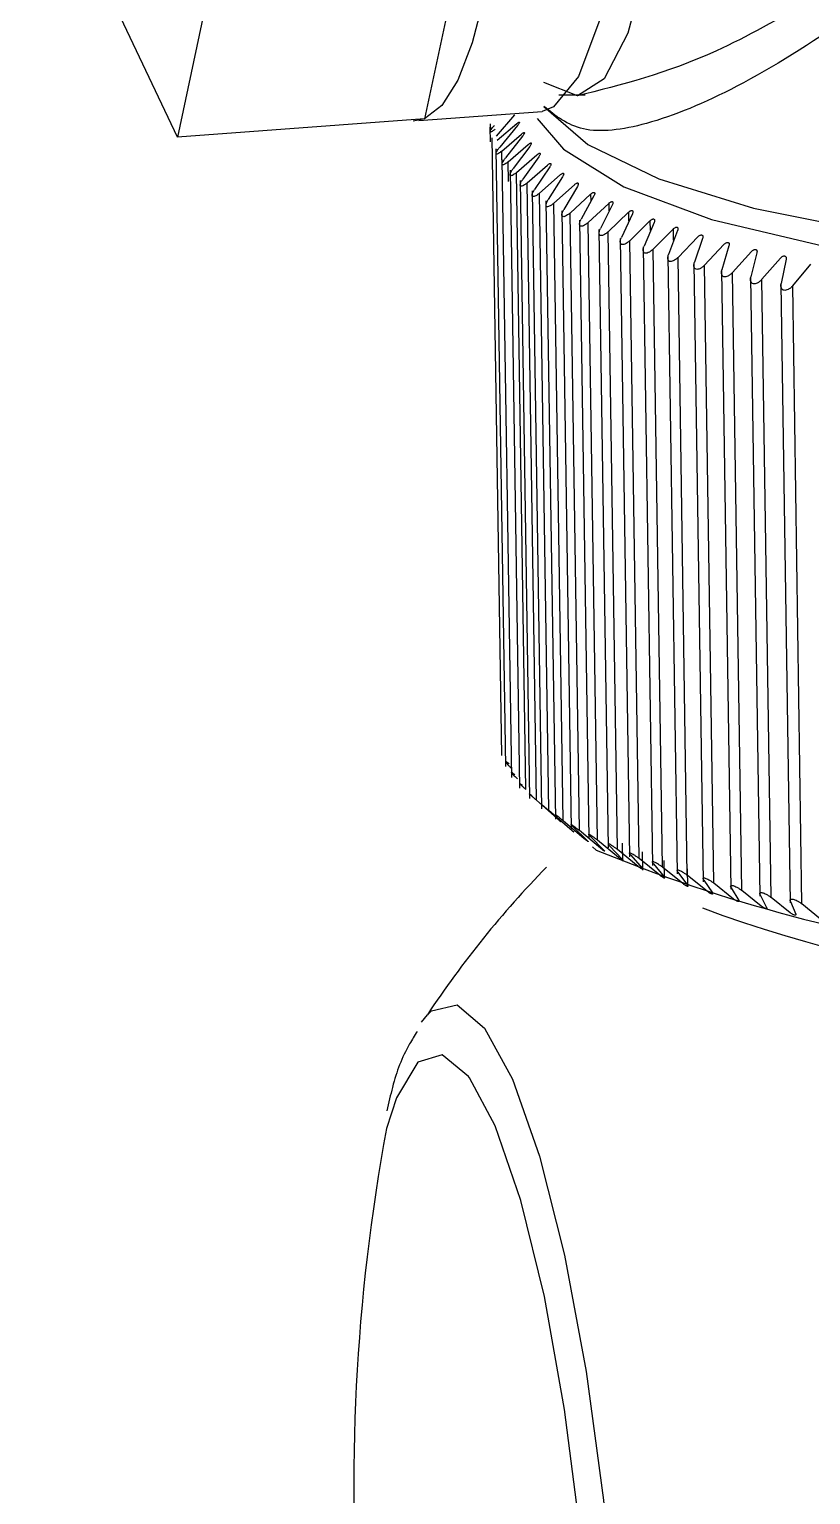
# Model space of a CAD drawing. Header units: millimetres. Extents: x 0 to 279, y 0 to 216.
# Drawn here: x 53.755 to 55.889, y 138.296 to 142.298 of the extents above; entities that cross this region are included whole.
import ezdxf

# ---------------------------------------------------------------- set-up
doc = ezdxf.new("R2010")
doc.units = ezdxf.units.MM

msp = doc.modelspace()

# ---------------------------------------------------------------- linework, layer by layer
at = {"color": 7, "linetype": 'Continuous', "lineweight": 25}
for p, q in [((55.0741, 143.1747), (54.8341, 142.0536)), ((54.3977, 143.1248), (54.1595, 142.0034)), ((54.1595, 142.0034), (53.7548, 142.8592)), ((55.2731, 142.1188), (55.2007, 142.1188)), ((54.8341, 142.0536), (54.1595, 142.0034)), ((54.8341, 142.0536), (54.8029, 142.0479)), ((54.8187, 142.0491), (55.1558, 142.0742)), ((55.0799, 142.0648), (55.0301, 142.0067)), ((55.0131, 142.0316), (55.0137, 141.9915)), ((55.0137, 142.0403), (55.014, 142.0192)), ((55.0331, 141.9956), (55.0864, 142.0412)), ((55.0884, 142.0358), (55.04, 141.9769)), ((55.0451, 141.9659), (55.0993, 142.0123)), ((55.1023, 142.0069), (55.0555, 141.9474)), ((55.0185, 142.0018), (55.0442, 140.3148)), ((55.0294, 141.9721), (55.0551, 140.2849)), ((55.0627, 141.9365), (55.1176, 141.9838)), ((55.1216, 141.9784), (55.0765, 141.9182)), ((55.0458, 141.9428), (55.0715, 140.2553)), ((55.0858, 141.9074), (55.1412, 141.9555)), ((55.1463, 141.9503), (55.103, 141.8894)), ((55.1143, 141.8789), (55.1702, 141.9278)), ((55.0678, 141.9138), (55.0935, 140.2261)), ((55.1114, 140.2218), (55.0858, 141.9074)), ((55.0952, 141.8852), (55.1209, 140.1972)), ((55.1763, 141.9226), (55.1349, 141.8612)), ((55.1482, 141.8508), (55.2044, 141.9006)), ((55.2114, 141.8955), (55.1722, 141.8335)), ((55.1399, 140.193), (55.1143, 141.8789)), ((55.128, 141.8572), (55.1536, 140.1689)), ((55.1738, 140.1647), (55.1482, 141.8508)), ((55.1874, 141.8233), (55.2437, 141.874)), ((55.2517, 141.869), (55.2146, 141.8065)), ((55.2317, 141.7966), (55.288, 141.8481)), ((55.166, 141.8297), (55.1916, 140.1412)), ((55.2129, 140.137), (55.1874, 141.8233)), ((55.2969, 141.8433), (55.2622, 141.7802)), ((55.2812, 141.7706), (55.3373, 141.8229)), ((55.3471, 141.8183), (55.3147, 141.7547)), ((55.2092, 141.803), (55.2348, 140.1142)), ((55.2573, 140.11), (55.2317, 141.7966)), ((55.2575, 141.7769), (55.2831, 140.0879)), ((55.3067, 140.0837), (55.2812, 141.7706)), ((55.3355, 141.7454), (55.3913, 141.7986)), ((55.402, 141.7941), (55.3721, 141.7301)), ((55.3946, 141.7211), (55.4499, 141.7751)), ((55.4615, 141.7708), (55.4341, 141.7064)), ((55.3107, 141.7517), (55.3363, 140.0625)), ((55.361, 140.0583), (55.3355, 141.7454)), ((55.3687, 141.7274), (55.3942, 140.0379)), ((55.4584, 141.6978), (55.513, 141.7527)), ((55.5254, 141.7485), (55.5007, 141.6837)), ((55.5266, 141.6756), (55.5804, 141.7312)), ((55.5936, 141.7273), (55.5716, 141.6621)), ((55.4201, 140.0338), (55.3946, 141.7211)), ((55.4314, 141.704), (55.4568, 140.0143)), ((55.4838, 140.0103), (55.4584, 141.6978)), ((55.599, 141.6544), (55.6519, 141.7108)), ((55.6658, 141.7071), (55.6466, 141.6417)), ((55.6755, 141.6344), (55.7273, 141.6916)), ((55.7419, 141.6881), (55.7256, 141.6224)), ((55.4985, 141.6816), (55.5239, 139.9917)), ((55.5519, 139.9879), (55.5266, 141.6756)), ((55.5698, 141.6603), (55.5952, 139.9703)), ((55.6243, 139.9665), (55.599, 141.6544)), ((55.7559, 141.6156), (55.8064, 141.6735)), ((55.8217, 141.6702), (55.8082, 141.6044)), ((55.8399, 141.598), (55.889, 141.6567)), ((55.6453, 141.6402), (55.6706, 139.9499)), ((55.7008, 139.9463), (55.6755, 141.6344)), ((55.7246, 141.6212), (55.7498, 139.9308)), ((55.7811, 139.9273), (55.7559, 141.6156)), ((55.8076, 141.6035), (55.8328, 139.9129)), ((55.865, 139.9096), (55.8399, 141.598)), ((55.1973, 140.1421), (55.1399, 140.193)), ((55.2315, 140.1146), (55.1738, 140.1647)), ((55.2707, 140.0877), (55.2129, 140.137)), ((55.2402, 140.1199), (55.2787, 140.0828)), ((55.315, 140.0616), (55.2573, 140.11)), ((55.2877, 140.0934), (55.324, 140.0567)), ((55.3642, 140.0362), (55.3067, 140.0837)), ((55.2935, 140.0656), (55.3034, 140.0568)), ((55.3402, 140.0677), (55.3741, 140.0315)), ((55.4182, 140.0116), (55.361, 140.0583)), ((55.3762, 140.0264), (55.3754, 140.0755)), ((55.4307, 140.0017), (55.4299, 140.0516)), ((55.3975, 140.0428), (55.4289, 140.0071)), ((55.4768, 139.9879), (55.4201, 140.0338)), ((55.4595, 140.019), (55.4884, 139.9836)), ((55.5398, 139.9652), (55.4838, 140.0103)), ((55.4898, 139.979), (55.4891, 140.028)), ((55.5534, 139.9564), (55.5527, 140.0057)), ((55.5261, 139.9961), (55.5522, 139.9611)), ((55.6072, 139.9436), (55.5519, 139.9879)), ((55.5969, 139.9743), (55.6204, 139.9396)), ((55.6786, 139.923), (55.6243, 139.9665)), ((55.6719, 139.9537), (55.6925, 139.9192)), ((55.754, 139.9036), (55.7008, 139.9463)), ((55.7508, 139.9342), (55.7686, 139.9)), ((55.833, 139.8853), (55.7811, 139.9273)), ((55.8334, 139.916), (55.8483, 139.882)), ((55.9155, 139.8684), (55.865, 139.9096)), ((54.8256, 139.5863), (54.8421, 139.6067))]:
    msp.add_line(p, q, dxfattribs=at)
at = {"color": 8, "linetype": 'Continuous', "lineweight": 25}
for p, q in [((55.2517, 142.1168), (55.1601, 142.1529)), ((55.0459, 141.9161), (55.0451, 141.9659)), ((55.0635, 141.883), (55.0627, 141.9365)), ((55.288, 141.8481), (55.2883, 141.8303)), ((55.3373, 141.8229), (55.3376, 141.8028)), ((55.3913, 141.7986), (55.3916, 141.7757)), ((55.4499, 141.7751), (55.4503, 141.7491)), ((55.513, 141.7527), (55.5135, 141.7229))]:
    msp.add_line(p, q, dxfattribs=at)
at = {"color": 7, "linetype": 'Continuous', "lineweight": 25, "flags": 128}
for points in [[(54.8507, 146.0331), (54.8944, 146.0294), (54.9736, 145.9633), (55.0541, 145.8236), (55.1327, 145.6155), (55.2064, 145.3471), (55.2723, 145.0287), (55.3278, 144.6724), (55.3709, 144.2922), (55.3997, 143.9027), (55.4133, 143.5191), (55.411, 143.1562), (55.3931, 142.8281), (55.3601, 142.5475), (55.3134, 142.3251), (55.2547, 142.1695), (55.1865, 142.0865), (55.1558, 142.0742)], [(55.0741, 143.1747), (55.0652, 142.9481), (55.0495, 142.7401), (55.0271, 142.5544), (54.9986, 142.394), (54.9644, 142.2618), (54.9252, 142.1599), (54.8815, 142.0901), (54.8341, 142.0536)], [(55.142, 142.0549), (55.2137, 141.971), (55.379, 141.8686), (55.6185, 141.7793), (55.9218, 141.7069), (56.2756, 141.6546), (56.6643, 141.6248), (57.0708, 141.6187), (57.4772, 141.6367)], [(55.174, 136.4286), (55.1977, 136.4783), (55.2455, 136.647), (55.28, 136.8803), (55.2992, 137.1666), (55.3023, 137.4915), (55.289, 137.8386), (55.2601, 138.1903), (55.217, 138.5289), (55.1619, 138.8373), (55.0975, 139.1), (55.0272, 139.3037), (54.9574, 139.4342)]]:
    msp.add_lwpolyline(points, dxfattribs=at)
at = {"color": 8, "linetype": 'Continuous', "lineweight": 25, "flags": 128}
for points in [[(54.965, 146.006), (54.9999, 146.0024), (55.0806, 145.9363), (55.1626, 145.7926), (55.2424, 145.577), (55.3168, 145.2985), (55.3827, 144.9685), (55.4373, 144.6007), (55.4783, 144.2105), (55.504, 143.814), (55.5133, 143.4279), (55.5059, 143.0682), (55.482, 142.7498), (55.4428, 142.4861), (55.3897, 142.2877), (55.3252, 142.163), (55.2517, 142.1168), (55.2517, 142.1168)], [(55.1603, 142.0879), (55.2803, 141.9841), (55.4738, 141.8903), (55.7329, 141.8103), (56.047, 141.7474), (56.4032, 141.7043), (56.7869, 141.6828), (57.1821, 141.6837), (57.2189, 141.685)], [(54.8421, 139.6067), (54.8532, 139.6173), (54.9234, 139.6337), (54.9985, 139.5707)], [(54.9985, 139.5707), (55.0748, 139.431), (55.1487, 139.221), (55.2169, 138.9505), (55.276, 138.6322), (55.3234, 138.281), (55.3567, 137.9134), (55.3743, 137.5468), (55.3755, 137.1985), (55.3602, 136.8848), (55.3292, 136.6206), (55.2838, 136.418), (55.2264, 136.2867), (55.1595, 136.2325), (55.1027, 136.2456)], [(54.9574, 139.4342), (54.9544, 139.4383), (54.8829, 139.4972), (54.8163, 139.4775), (54.7577, 139.3803), (54.7303, 139.2963)]]:
    msp.add_lwpolyline(points, dxfattribs=at)
at = {"color": 7, "linetype": 'Continuous', "lineweight": 25}
for centre, radius, start, end in [((56.9561, 144.0769), 4.3466, 247.6523, 277.2364), ((57.1295, 138.0952), 2.7417, 135.7029, 146.5444), ((60.0552, 138.3167), 5.4143, 169.5758, 199.5178)]:
    msp.add_arc(centre, radius, start, end, dxfattribs=at)
at = {"color": 8, "linetype": 'Continuous', "lineweight": 25}
msp.add_arc((56.9741, 143.6523), 3.9997, 249.8038, 276.9149, dxfattribs=at)
at = {"color": 7, "linetype": 'Continuous', "lineweight": 25}
for points, knots in [([(57.4483, 143.6786), (57.3809, 143.6038), (57.2654, 143.4758), (57.0826, 143.2836), (56.9091, 143.1089), (56.6594, 142.8695), (56.3539, 142.5994), (56.0017, 142.329), (55.6906, 142.135), (55.4424, 142.0315), (55.2573, 142.0091), (55.1921, 142.0621), (55.1603, 142.0879)], [0, 0, 0, 0, 0.0798118, 0.1366422, 0.2122418, 0.278855, 0.4212882, 0.5584883, 0.6859729, 0.8014992, 0.9031524, 1, 1, 1, 1]), ([(57.4483, 143.6786), (57.2392, 143.4745), (56.8209, 143.0663), (56.1964, 142.5719), (55.6361, 142.212), (55.3722, 142.1467), (55.2517, 142.1168)], [0, 0, 0, 0, 0.2728908, 0.5457528, 0.7923894, 1, 1, 1, 1]), ([(55.0864, 142.0412), (55.0873, 142.042), (55.0892, 142.0435), (55.0914, 142.0448), (55.0929, 142.0454), (55.0937, 142.045), (55.0936, 142.0438), (55.0927, 142.0417), (55.0909, 142.0389), (55.0893, 142.0368), (55.0884, 142.0358)], [0, 0, 0, 0, 0.147467, 0.282898, 0.392295, 0.492319, 0.597014, 0.710327, 0.848872, 1, 1, 1, 1]), ([(55.0267, 142.0255), (55.0247, 142.0239), (55.021, 142.0209), (55.0166, 142.0182), (55.014, 142.0173), (55.013, 142.018), (55.0137, 142.0206), (55.0161, 142.0248), (55.0202, 142.0303), (55.0238, 142.0345), (55.0258, 142.0367)], [0, 0, 0, 0, 0.154627, 0.287114, 0.40059, 0.499997, 0.599382, 0.712849, 0.845346, 1, 1, 1, 1]), ([(55.0993, 142.0123), (55.1002, 142.0131), (55.1021, 142.0147), (55.1045, 142.0161), (55.1062, 142.0166), (55.1071, 142.0162), (55.1071, 142.015), (55.1063, 142.0129), (55.1047, 142.0101), (55.1031, 142.008), (55.1023, 142.0069)], [0, 0, 0, 0, 0.148502, 0.284813, 0.395029, 0.495962, 0.599325, 0.711549, 0.849541, 1, 1, 1, 1]), ([(55.0451, 141.9659), (55.043, 141.9642), (55.0391, 141.9611), (55.0343, 141.9583), (55.031, 141.9572), (55.0294, 141.9579), (55.0295, 141.9606), (55.0312, 141.9648), (55.0348, 141.9704), (55.0382, 141.9746), (55.04, 141.9769)], [0, 0, 0, 0, 0.154627, 0.287114, 0.40059, 0.499997, 0.599382, 0.712849, 0.845346, 1, 1, 1, 1]), ([(55.1176, 141.9838), (55.1186, 141.9846), (55.1205, 141.9862), (55.123, 141.9876), (55.1248, 141.9881), (55.1258, 141.9878), (55.126, 141.9865), (55.1254, 141.9844), (55.1239, 141.9816), (55.1224, 141.9795), (55.1216, 141.9784)], [0, 0, 0, 0, 0.1495646, 0.2867608, 0.3979311, 0.4999997, 0.602091, 0.7132415, 0.8504668, 1, 1, 1, 1]), ([(55.0627, 141.9365), (55.0605, 141.9348), (55.0566, 141.9316), (55.0515, 141.9287), (55.048, 141.9276), (55.0461, 141.9282), (55.0458, 141.9309), (55.0472, 141.9351), (55.0505, 141.9408), (55.0537, 141.9451), (55.0555, 141.9474)], [0, 0, 0, 0, 0.154627, 0.287114, 0.40059, 0.499997, 0.599382, 0.712849, 0.845346, 1, 1, 1, 1]), ([(55.1412, 141.9555), (55.1423, 141.9564), (55.1442, 141.958), (55.1468, 141.9594), (55.1487, 141.96), (55.1499, 141.9597), (55.1503, 141.9584), (55.1498, 141.9563), (55.1485, 141.9535), (55.147, 141.9514), (55.1463, 141.9503)], [0, 0, 0, 0, 0.149543, 0.28672, 0.397902, 0.499961, 0.603087, 0.715123, 0.851494, 1, 1, 1, 1]), ([(55.1702, 141.9278), (55.1712, 141.9287), (55.1732, 141.9303), (55.1759, 141.9318), (55.178, 141.9324), (55.1793, 141.9321), (55.1798, 141.9308), (55.1795, 141.9287), (55.1783, 141.9259), (55.177, 141.9237), (55.1763, 141.9226)], [0, 0, 0, 0, 0.149527, 0.28669, 0.397861, 0.499908, 0.604165, 0.717101, 0.852562, 1, 1, 1, 1]), ([(55.0858, 141.9074), (55.0836, 141.9057), (55.0796, 141.9024), (55.0742, 141.8994), (55.0705, 141.8983), (55.0683, 141.8989), (55.0677, 141.9016), (55.0688, 141.9058), (55.0717, 141.9115), (55.0748, 141.9159), (55.0765, 141.9182)], [0, 0, 0, 0, 0.154627, 0.287114, 0.40059, 0.499997, 0.599382, 0.712849, 0.845346, 1, 1, 1, 1]), ([(55.1143, 141.8789), (55.1121, 141.8771), (55.108, 141.8737), (55.1025, 141.8707), (55.0985, 141.8695), (55.096, 141.8701), (55.095, 141.8727), (55.0958, 141.8769), (55.0985, 141.8827), (55.1014, 141.8871), (55.103, 141.8894)], [0, 0, 0, 0, 0.154627, 0.287114, 0.40059, 0.499997, 0.599382, 0.712849, 0.845346, 1, 1, 1, 1]), ([(55.2044, 141.9006), (55.2054, 141.9015), (55.2074, 141.9031), (55.2102, 141.9047), (55.2124, 141.9053), (55.2138, 141.905), (55.2145, 141.9038), (55.2143, 141.9016), (55.2133, 141.8988), (55.2121, 141.8966), (55.2114, 141.8955)], [0, 0, 0, 0, 0.149508, 0.286653, 0.397809, 0.499844, 0.605364, 0.719276, 0.853724, 1, 1, 1, 1]), ([(55.1482, 141.8508), (55.146, 141.849), (55.1418, 141.8456), (55.1361, 141.8424), (55.1319, 141.8412), (55.1291, 141.8417), (55.1278, 141.8443), (55.1283, 141.8486), (55.1306, 141.8544), (55.1334, 141.8588), (55.1349, 141.8612)], [0, 0, 0, 0, 0.154627, 0.287114, 0.40059, 0.499997, 0.599382, 0.712849, 0.845346, 1, 1, 1, 1]), ([(55.2437, 141.874), (55.2447, 141.8749), (55.2468, 141.8766), (55.2496, 141.8782), (55.2519, 141.8789), (55.2535, 141.8786), (55.2544, 141.8773), (55.2543, 141.8751), (55.2535, 141.8723), (55.2523, 141.8702), (55.2517, 141.869)], [0, 0, 0, 0, 0.149491, 0.286621, 0.397765, 0.499788, 0.606566, 0.721544, 0.854927, 1, 1, 1, 1]), ([(55.288, 141.8481), (55.2891, 141.849), (55.2911, 141.8507), (55.294, 141.8523), (55.2964, 141.8531), (55.2982, 141.8528), (55.2992, 141.8515), (55.2993, 141.8494), (55.2986, 141.8465), (55.2975, 141.8444), (55.2969, 141.8433)], [0, 0, 0, 0, 0.149475, 0.28659, 0.397722, 0.499735, 0.607887, 0.724085, 0.856283, 1, 1, 1, 1]), ([(55.1874, 141.8233), (55.1851, 141.8215), (55.181, 141.818), (55.1751, 141.8148), (55.1706, 141.8134), (55.1675, 141.814), (55.166, 141.8165), (55.1661, 141.8208), (55.1681, 141.8266), (55.1707, 141.8311), (55.1722, 141.8335)], [0, 0, 0, 0, 0.154627, 0.287114, 0.40059, 0.499997, 0.599382, 0.712849, 0.845346, 1, 1, 1, 1]), ([(55.2317, 141.7966), (55.2295, 141.7947), (55.2253, 141.7912), (55.2193, 141.7879), (55.2146, 141.7864), (55.2112, 141.7869), (55.2094, 141.7894), (55.2092, 141.7937), (55.2108, 141.7995), (55.2133, 141.804), (55.2146, 141.8065)], [0, 0, 0, 0, 0.154627, 0.287114, 0.40059, 0.499997, 0.599382, 0.712849, 0.845346, 1, 1, 1, 1]), ([(55.3373, 141.8229), (55.3383, 141.8238), (55.3403, 141.8256), (55.3433, 141.8273), (55.3458, 141.828), (55.3477, 141.8278), (55.3489, 141.8265), (55.3491, 141.8243), (55.3486, 141.8215), (55.3476, 141.8194), (55.3471, 141.8183)], [0, 0, 0, 0, 0.149464, 0.286569, 0.397692, 0.499697, 0.609259, 0.726881, 0.857765, 1, 1, 1, 1]), ([(55.2812, 141.7706), (55.2789, 141.7687), (55.2747, 141.7651), (55.2686, 141.7617), (55.2636, 141.7602), (55.26, 141.7606), (55.2579, 141.7631), (55.2574, 141.7673), (55.2587, 141.7732), (55.2609, 141.7777), (55.2622, 141.7802)], [0, 0, 0, 0, 0.154627, 0.287114, 0.40059, 0.499997, 0.599382, 0.712849, 0.845346, 1, 1, 1, 1]), ([(55.3913, 141.7986), (55.3923, 141.7995), (55.3943, 141.8013), (55.3974, 141.803), (55.4, 141.8038), (55.402, 141.8036), (55.4034, 141.8024), (55.4037, 141.8001), (55.4033, 141.7973), (55.4025, 141.7952), (55.402, 141.7941)], [0, 0, 0, 0, 0.149455, 0.286553, 0.39767, 0.499669, 0.610917, 0.730386, 0.859633, 1, 1, 1, 1]), ([(55.4499, 141.7751), (55.451, 141.7761), (55.453, 141.7779), (55.4561, 141.7797), (55.4587, 141.7805), (55.4605, 141.7804), (55.4616, 141.7798), (55.4625, 141.7787), (55.4629, 141.7768), (55.4627, 141.774), (55.4619, 141.7719), (55.4615, 141.7708)], [0, 0, 0, 0, 0.149365, 0.28638, 0.39743, 0.499368, 0.556168, 0.61279, 0.734141, 0.861668, 1, 1, 1, 1]), ([(55.3355, 141.7454), (55.3333, 141.7435), (55.3291, 141.7398), (55.3228, 141.7363), (55.3177, 141.7347), (55.3138, 141.7351), (55.3114, 141.7375), (55.3105, 141.7418), (55.3115, 141.7477), (55.3136, 141.7522), (55.3147, 141.7547)], [0, 0, 0, 0, 0.154627, 0.287114, 0.40059, 0.499997, 0.599382, 0.712849, 0.845346, 1, 1, 1, 1]), ([(55.3946, 141.7211), (55.3924, 141.7191), (55.3883, 141.7154), (55.3819, 141.7118), (55.3766, 141.7102), (55.3725, 141.7105), (55.3697, 141.7129), (55.3685, 141.7171), (55.3692, 141.723), (55.3711, 141.7276), (55.3721, 141.7301)], [0, 0, 0, 0, 0.154627, 0.2871144, 0.4005905, 0.4999974, 0.5993817, 0.7128492, 0.8453456, 1, 1, 1, 1]), ([(55.513, 141.7527), (55.514, 141.7536), (55.516, 141.7555), (55.5192, 141.7573), (55.5219, 141.7582), (55.5238, 141.758), (55.525, 141.7574), (55.526, 141.7564), (55.5266, 141.7545), (55.5264, 141.7517), (55.5258, 141.7496), (55.5254, 141.7485)], [0, 0, 0, 0, 0.149357, 0.286365, 0.397409, 0.499342, 0.55707, 0.614601, 0.738096, 0.86376, 1, 1, 1, 1]), ([(55.5804, 141.7312), (55.5814, 141.7322), (55.5834, 141.7341), (55.5866, 141.7359), (55.5894, 141.7368), (55.5914, 141.7367), (55.5927, 141.7362), (55.5938, 141.7351), (55.5945, 141.7332), (55.5945, 141.7304), (55.5939, 141.7283), (55.5936, 141.7273)], [0, 0, 0, 0, 0.149353, 0.286357, 0.397397, 0.499327, 0.557902, 0.616284, 0.741873, 0.865741, 1, 1, 1, 1]), ([(55.4584, 141.6978), (55.4562, 141.6958), (55.4521, 141.692), (55.4456, 141.6883), (55.4401, 141.6866), (55.4358, 141.6868), (55.4327, 141.6892), (55.4313, 141.6934), (55.4315, 141.6993), (55.4332, 141.7039), (55.4341, 141.7064)], [0, 0, 0, 0, 0.154627, 0.287114, 0.40059, 0.499997, 0.599382, 0.712849, 0.845346, 1, 1, 1, 1]), ([(55.6519, 141.7108), (55.6529, 141.7118), (55.6548, 141.7137), (55.658, 141.7156), (55.6609, 141.7166), (55.663, 141.7165), (55.6644, 141.716), (55.6656, 141.7149), (55.6664, 141.713), (55.6666, 141.7102), (55.6661, 141.7081), (55.6658, 141.7071)], [0, 0, 0, 0, 0.1493496, 0.2863501, 0.3973881, 0.4993155, 0.5587278, 0.6179682, 0.7457157, 0.8677226, 1, 1, 1, 1]), ([(55.7273, 141.6916), (55.7283, 141.6926), (55.7302, 141.6945), (55.7334, 141.6965), (55.7364, 141.6975), (55.7385, 141.6975), (55.74, 141.6969), (55.7413, 141.6959), (55.7422, 141.6939), (55.7426, 141.6911), (55.7422, 141.6891), (55.7419, 141.6881)], [0, 0, 0, 0, 0.149349, 0.286349, 0.397387, 0.499314, 0.559283, 0.619131, 0.748514, 0.869091, 1, 1, 1, 1]), ([(55.5266, 141.6756), (55.5244, 141.6735), (55.5203, 141.6697), (55.5138, 141.6659), (55.5082, 141.6641), (55.5036, 141.6642), (55.5003, 141.6665), (55.4985, 141.6707), (55.4984, 141.6766), (55.4999, 141.6812), (55.5007, 141.6837)], [0, 0, 0, 0, 0.154627, 0.287114, 0.40059, 0.499997, 0.599382, 0.712849, 0.845346, 1, 1, 1, 1]), ([(55.599, 141.6544), (55.5969, 141.6523), (55.5929, 141.6484), (55.5863, 141.6445), (55.5805, 141.6426), (55.5757, 141.6427), (55.5722, 141.645), (55.57, 141.6491), (55.5696, 141.655), (55.5709, 141.6596), (55.5716, 141.6621)], [0, 0, 0, 0, 0.154627, 0.287114, 0.40059, 0.499997, 0.599382, 0.712849, 0.845346, 1, 1, 1, 1]), ([(55.8064, 141.6735), (55.8074, 141.6745), (55.8093, 141.6765), (55.8125, 141.6785), (55.8155, 141.6796), (55.8177, 141.6796), (55.8192, 141.679), (55.8206, 141.678), (55.8217, 141.6761), (55.8222, 141.6733), (55.8219, 141.6713), (55.8217, 141.6702)], [0, 0, 0, 0, 0.149352, 0.286356, 0.397395, 0.499325, 0.558499, 0.617605, 0.745301, 0.867236, 1, 1, 1, 1]), ([(55.6755, 141.6344), (55.6734, 141.6323), (55.6695, 141.6283), (55.6628, 141.6243), (55.657, 141.6223), (55.652, 141.6223), (55.6482, 141.6245), (55.6457, 141.6286), (55.645, 141.6345), (55.646, 141.6392), (55.6466, 141.6417)], [0, 0, 0, 0, 0.154627, 0.287114, 0.40059, 0.499997, 0.599382, 0.712849, 0.845346, 1, 1, 1, 1]), ([(55.7559, 141.6156), (55.7538, 141.6134), (55.7499, 141.6094), (55.7433, 141.6053), (55.7373, 141.6032), (55.7322, 141.6032), (55.7281, 141.6053), (55.7254, 141.6094), (55.7242, 141.6152), (55.7251, 141.6199), (55.7256, 141.6224)], [0, 0, 0, 0, 0.154627, 0.287114, 0.40059, 0.499997, 0.599382, 0.712849, 0.845346, 1, 1, 1, 1]), ([(55.8399, 141.598), (55.8379, 141.5958), (55.8341, 141.5918), (55.8274, 141.5876), (55.8214, 141.5854), (55.8161, 141.5853), (55.8117, 141.5873), (55.8087, 141.5913), (55.8072, 141.5972), (55.8079, 141.6019), (55.8082, 141.6044)], [0, 0, 0, 0, 0.154627, 0.287114, 0.40059, 0.499997, 0.599382, 0.712849, 0.845346, 1, 1, 1, 1]), ([(55.0657, 140.292), (55.0638, 140.2934), (55.0603, 140.2962), (55.0567, 140.2985), (55.0547, 140.2994), (55.0549, 140.2986), (55.055, 140.2982)], [0, 0, 0, 0, 0.309281, 0.574265, 0.801209, 1, 1, 1, 1]), ([(55.055, 140.2982), (55.0554, 140.2975), (55.0563, 140.296), (55.0597, 140.2919), (55.0646, 140.2868), (55.0686, 140.2829), (55.0708, 140.2808)], [0, 0, 0, 0, 0.198791, 0.425735, 0.690719, 1, 1, 1, 1]), ([(55.0812, 140.2622), (55.0794, 140.2636), (55.076, 140.2663), (55.0726, 140.2686), (55.071, 140.2694), (55.0714, 140.2686), (55.0716, 140.2683)], [0, 0, 0, 0, 0.309281, 0.574265, 0.801209, 1, 1, 1, 1]), ([(55.0716, 140.2683), (55.0721, 140.2676), (55.0732, 140.2661), (55.0769, 140.2621), (55.0821, 140.257), (55.0861, 140.2532), (55.0883, 140.2511)], [0, 0, 0, 0, 0.198791, 0.425735, 0.690719, 1, 1, 1, 1]), ([(55.1022, 140.2327), (55.1004, 140.2341), (55.0972, 140.2368), (55.0942, 140.239), (55.0929, 140.2399), (55.0935, 140.2391), (55.0938, 140.2387)], [0, 0, 0, 0, 0.309281, 0.574265, 0.801209, 1, 1, 1, 1]), ([(55.0938, 140.2387), (55.0944, 140.238), (55.0957, 140.2366), (55.0996, 140.2326), (55.105, 140.2276), (55.1092, 140.2239), (55.1114, 140.2218)], [0, 0, 0, 0, 0.198791, 0.425735, 0.690719, 1, 1, 1, 1]), ([(55.1287, 140.2037), (55.127, 140.2051), (55.1239, 140.2077), (55.1212, 140.2099), (55.1202, 140.2107), (55.1211, 140.2099), (55.1215, 140.2096)], [0, 0, 0, 0, 0.309281, 0.574265, 0.801209, 1, 1, 1, 1]), ([(55.1215, 140.2096), (55.1222, 140.2089), (55.1237, 140.2075), (55.1279, 140.2036), (55.1335, 140.1987), (55.1376, 140.195), (55.1399, 140.193)], [0, 0, 0, 0, 0.198791, 0.425735, 0.690719, 1, 1, 1, 1]), ([(55.1606, 140.1751), (55.159, 140.1765), (55.1561, 140.1791), (55.1537, 140.1813), (55.153, 140.1821), (55.1541, 140.1813), (55.1546, 140.181)], [0, 0, 0, 0, 0.3092814, 0.5742652, 0.8012087, 1, 1, 1, 1]), ([(55.1546, 140.181), (55.1554, 140.1803), (55.157, 140.1789), (55.1615, 140.1751), (55.1673, 140.1702), (55.1715, 140.1666), (55.1738, 140.1647)], [0, 0, 0, 0, 0.198791, 0.425735, 0.690719, 1, 1, 1, 1]), ([(55.1978, 140.1472), (55.1963, 140.1486), (55.1935, 140.1511), (55.1915, 140.1532), (55.1911, 140.1541), (55.1924, 140.1533), (55.193, 140.153)], [0, 0, 0, 0, 0.309281, 0.574265, 0.801209, 1, 1, 1, 1]), ([(55.193, 140.153), (55.1939, 140.1523), (55.1958, 140.151), (55.2004, 140.1472), (55.2064, 140.1424), (55.2106, 140.1389), (55.2129, 140.137)], [0, 0, 0, 0, 0.198791, 0.425735, 0.690719, 1, 1, 1, 1]), ([(55.2033, 140.1368), (55.2041, 140.1362), (55.2055, 140.1349), (55.2067, 140.1339), (55.2071, 140.1335), (55.2066, 140.1339), (55.2053, 140.135), (55.2032, 140.1369), (55.2004, 140.1393), (55.1984, 140.1411), (55.1973, 140.1421)], [0, 0, 0, 0, 0.147467, 0.282898, 0.392295, 0.492319, 0.597014, 0.710327, 0.848872, 1, 1, 1, 1]), ([(55.2402, 140.1199), (55.2388, 140.1213), (55.2362, 140.1238), (55.2345, 140.1259), (55.2345, 140.1267), (55.236, 140.126), (55.2366, 140.1257)], [0, 0, 0, 0, 0.309281, 0.574265, 0.801209, 1, 1, 1, 1]), ([(55.2366, 140.1257), (55.2376, 140.125), (55.2397, 140.1237), (55.2446, 140.12), (55.2507, 140.1153), (55.255, 140.1119), (55.2573, 140.11)], [0, 0, 0, 0, 0.198791, 0.425735, 0.690719, 1, 1, 1, 1]), ([(55.2385, 140.1095), (55.2392, 140.1088), (55.2405, 140.1076), (55.2415, 140.1066), (55.2418, 140.1062), (55.2412, 140.1065), (55.2397, 140.1076), (55.2375, 140.1095), (55.2346, 140.1119), (55.2325, 140.1137), (55.2315, 140.1146)], [0, 0, 0, 0, 0.146419, 0.280942, 0.389659, 0.489077, 0.595079, 0.70943, 0.848378, 1, 1, 1, 1]), ([(55.2787, 140.0828), (55.2794, 140.0821), (55.2806, 140.0809), (55.2815, 140.0799), (55.2816, 140.0795), (55.2808, 140.0798), (55.2793, 140.0809), (55.2769, 140.0827), (55.2739, 140.0851), (55.2718, 140.0868), (55.2707, 140.0877)], [0, 0, 0, 0, 0.145281, 0.278799, 0.387026, 0.486196, 0.593431, 0.708745, 0.847995, 1, 1, 1, 1]), ([(55.2877, 140.0934), (55.2864, 140.0947), (55.284, 140.0972), (55.2826, 140.0993), (55.283, 140.1001), (55.2846, 140.0994), (55.2854, 140.0991)], [0, 0, 0, 0, 0.309281, 0.574265, 0.801209, 1, 1, 1, 1]), ([(55.2854, 140.0991), (55.2865, 140.0985), (55.2887, 140.0972), (55.2938, 140.0936), (55.3001, 140.089), (55.3044, 140.0856), (55.3067, 140.0837)], [0, 0, 0, 0, 0.198791, 0.425735, 0.690719, 1, 1, 1, 1]), ([(55.324, 140.0567), (55.3245, 140.0561), (55.3257, 140.0549), (55.3264, 140.0539), (55.3264, 140.0535), (55.3255, 140.0538), (55.3238, 140.0548), (55.3213, 140.0566), (55.3183, 140.0589), (55.3161, 140.0607), (55.315, 140.0616)], [0, 0, 0, 0, 0.144026, 0.276396, 0.38437, 0.483625, 0.591993, 0.708185, 0.847677, 1, 1, 1, 1]), ([(55.3402, 140.0677), (55.339, 140.069), (55.3368, 140.0714), (55.3358, 140.0735), (55.3364, 140.0744), (55.3383, 140.0737), (55.3392, 140.0734)], [0, 0, 0, 0, 0.309281, 0.574265, 0.801209, 1, 1, 1, 1]), ([(55.3392, 140.0734), (55.3403, 140.0728), (55.3427, 140.0715), (55.348, 140.068), (55.3544, 140.0635), (55.3587, 140.0601), (55.361, 140.0583)], [0, 0, 0, 0, 0.198791, 0.425735, 0.690719, 1, 1, 1, 1]), ([(55.3975, 140.0428), (55.3965, 140.0441), (55.3944, 140.0466), (55.3937, 140.0486), (55.3947, 140.0495), (55.3968, 140.0489), (55.3978, 140.0486)], [0, 0, 0, 0, 0.309281, 0.574265, 0.801209, 1, 1, 1, 1]), ([(55.3978, 140.0486), (55.399, 140.048), (55.4016, 140.0468), (55.4071, 140.0433), (55.4135, 140.0389), (55.4178, 140.0356), (55.4201, 140.0338)], [0, 0, 0, 0, 0.198791, 0.425735, 0.690719, 1, 1, 1, 1]), ([(55.3741, 140.0315), (55.3746, 140.0309), (55.3756, 140.0297), (55.3762, 140.0287), (55.3761, 140.0282), (55.3751, 140.0285), (55.3732, 140.0295), (55.3706, 140.0313), (55.3675, 140.0336), (55.3653, 140.0353), (55.3642, 140.0362)], [0, 0, 0, 0, 0.142533, 0.273575, 0.381599, 0.481295, 0.590693, 0.70768, 0.847387, 1, 1, 1, 1]), ([(55.4289, 140.0071), (55.4294, 140.0065), (55.4304, 140.0054), (55.431, 140.0042), (55.4306, 140.0038), (55.4294, 140.0041), (55.4274, 140.0051), (55.4246, 140.0068), (55.4214, 140.0091), (55.4193, 140.0107), (55.4182, 140.0116)], [0, 0, 0, 0, 0.143746, 0.264579, 0.372564, 0.481411, 0.591219, 0.708394, 0.847735, 1, 1, 1, 1]), ([(55.4595, 140.019), (55.4586, 140.0202), (55.4568, 140.0226), (55.4564, 140.0247), (55.4577, 140.0256), (55.46, 140.025), (55.461, 140.0247)], [0, 0, 0, 0, 0.309281, 0.574265, 0.801209, 1, 1, 1, 1]), ([(55.461, 140.0247), (55.4623, 140.0242), (55.4651, 140.023), (55.4707, 140.0196), (55.4773, 140.0153), (55.4815, 140.0121), (55.4838, 140.0103)], [0, 0, 0, 0, 0.198791, 0.425735, 0.690719, 1, 1, 1, 1]), ([(55.4884, 139.9836), (55.4888, 139.983), (55.4896, 139.9819), (55.49, 139.9808), (55.4895, 139.9804), (55.4887, 139.9805), (55.4876, 139.9809), (55.4857, 139.9817), (55.483, 139.9834), (55.4799, 139.9855), (55.4779, 139.9871), (55.4768, 139.9879)], [0, 0, 0, 0, 0.138255, 0.265588, 0.387359, 0.444176, 0.501193, 0.605958, 0.719075, 0.853612, 1, 1, 1, 1]), ([(55.5261, 139.9961), (55.5252, 139.9974), (55.5236, 139.9997), (55.5236, 140.0018), (55.5252, 140.0027), (55.5276, 140.0022), (55.5288, 140.0019)], [0, 0, 0, 0, 0.309281, 0.574265, 0.801209, 1, 1, 1, 1]), ([(55.5288, 140.0019), (55.5301, 140.0014), (55.5331, 140.0002), (55.5389, 139.9969), (55.5455, 139.9928), (55.5497, 139.9896), (55.5519, 139.9879)], [0, 0, 0, 0, 0.198791, 0.425735, 0.690719, 1, 1, 1, 1]), ([(55.5522, 139.9611), (55.5526, 139.9605), (55.5534, 139.9594), (55.5535, 139.9584), (55.553, 139.9579), (55.552, 139.958), (55.5508, 139.9583), (55.5487, 139.9592), (55.5458, 139.9609), (55.5427, 139.963), (55.5408, 139.9645), (55.5398, 139.9652)], [0, 0, 0, 0, 0.136243, 0.261805, 0.385346, 0.443053, 0.501082, 0.613023, 0.732911, 0.86099, 1, 1, 1, 1]), ([(55.5969, 139.9743), (55.5961, 139.9756), (55.5947, 139.9779), (55.5951, 139.98), (55.5971, 139.981), (55.5996, 139.9804), (55.6009, 139.9802)], [0, 0, 0, 0, 0.309281, 0.574265, 0.801209, 1, 1, 1, 1]), ([(55.6009, 139.9802), (55.6023, 139.9797), (55.6054, 139.9786), (55.6113, 139.9754), (55.618, 139.9713), (55.6221, 139.9682), (55.6243, 139.9665)], [0, 0, 0, 0, 0.198791, 0.425735, 0.690719, 1, 1, 1, 1]), ([(55.6204, 139.9396), (55.6207, 139.9391), (55.6213, 139.938), (55.6214, 139.9369), (55.6207, 139.9365), (55.6196, 139.9365), (55.6183, 139.9368), (55.6161, 139.9377), (55.6132, 139.9393), (55.6101, 139.9414), (55.6082, 139.9428), (55.6072, 139.9436)], [0, 0, 0, 0, 0.134139, 0.257765, 0.383882, 0.44276, 0.502045, 0.612622, 0.730976, 0.859945, 1, 1, 1, 1]), ([(55.6719, 139.9537), (55.6712, 139.9549), (55.67, 139.9573), (55.6707, 139.9594), (55.673, 139.9603), (55.6758, 139.9599), (55.6771, 139.9596)], [0, 0, 0, 0, 0.309281, 0.574265, 0.801209, 1, 1, 1, 1]), ([(55.6771, 139.9596), (55.6786, 139.9592), (55.6818, 139.9581), (55.6878, 139.955), (55.6945, 139.951), (55.6986, 139.9479), (55.7008, 139.9463)], [0, 0, 0, 0, 0.198791, 0.425735, 0.690719, 1, 1, 1, 1]), ([(55.7508, 139.9342), (55.7502, 139.9355), (55.7493, 139.9378), (55.7503, 139.9399), (55.7529, 139.9409), (55.7558, 139.9405), (55.7572, 139.9403)], [0, 0, 0, 0, 0.3092814, 0.5742652, 0.8012087, 1, 1, 1, 1]), ([(55.7572, 139.9403), (55.7587, 139.9398), (55.7621, 139.9388), (55.7682, 139.9358), (55.7749, 139.9319), (55.7789, 139.9289), (55.7811, 139.9273)], [0, 0, 0, 0, 0.198791, 0.425735, 0.690719, 1, 1, 1, 1]), ([(55.6925, 139.9192), (55.6928, 139.9187), (55.6934, 139.9177), (55.6933, 139.9166), (55.6925, 139.9161), (55.6912, 139.9161), (55.6898, 139.9164), (55.6876, 139.9172), (55.6846, 139.9188), (55.6815, 139.9208), (55.6796, 139.9222), (55.6786, 139.923)], [0, 0, 0, 0, 0.132144, 0.253891, 0.382673, 0.442718, 0.503232, 0.612306, 0.729053, 0.858912, 1, 1, 1, 1]), ([(55.7686, 139.9), (55.7688, 139.8995), (55.7693, 139.8985), (55.769, 139.8974), (55.7681, 139.8969), (55.7668, 139.8969), (55.7652, 139.8972), (55.763, 139.8979), (55.76, 139.8995), (55.7568, 139.9014), (55.7549, 139.9028), (55.754, 139.9036)], [0, 0, 0, 0, 0.130679, 0.2509, 0.381947, 0.442941, 0.504428, 0.611992, 0.727237, 0.857945, 1, 1, 1, 1]), ([(55.8334, 139.916), (55.833, 139.9173), (55.8322, 139.9196), (55.8336, 139.9217), (55.8365, 139.9228), (55.8395, 139.9224), (55.841, 139.9223)], [0, 0, 0, 0, 0.309281, 0.574265, 0.801209, 1, 1, 1, 1]), ([(55.8483, 139.882), (55.8485, 139.8815), (55.8489, 139.8805), (55.8484, 139.8794), (55.8474, 139.8788), (55.8459, 139.8789), (55.8443, 139.8791), (55.842, 139.8798), (55.839, 139.8813), (55.8358, 139.8832), (55.834, 139.8846), (55.833, 139.8853)], [0, 0, 0, 0, 0.132695, 0.254232, 0.384112, 0.444585, 0.505498, 0.611618, 0.725523, 0.857038, 1, 1, 1, 1]), ([(55.841, 139.9223), (55.8426, 139.9218), (55.8461, 139.9209), (55.8523, 139.9179), (55.859, 139.9141), (55.8629, 139.9112), (55.865, 139.9096)], [0, 0, 0, 0, 0.198791, 0.425735, 0.690719, 1, 1, 1, 1]), ([(54.8144, 139.5615), (54.8072, 139.55), (54.7757, 139.4998), (54.7524, 139.4375), (54.7364, 139.3663), (54.7315, 139.3441)], [0, 0, 0, 0, 0.169854, 0.742231, 1, 1, 1, 1])]:
    msp.add_open_spline(points, degree=3, knots=knots, dxfattribs=at)

doc.saveas('drawing.dxf')
